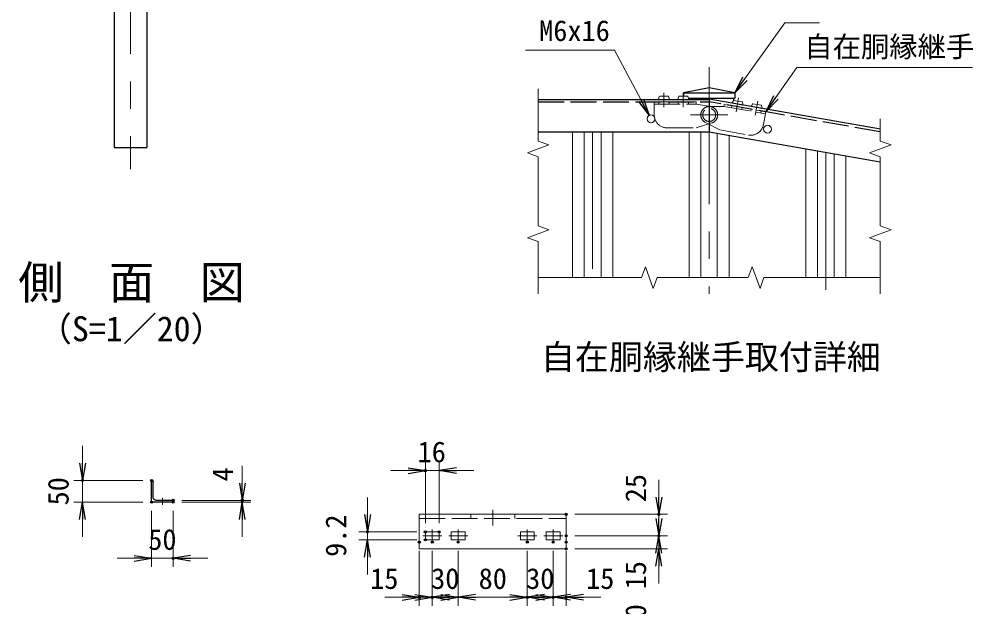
# Model space of a CAD drawing. Units: millimetres, scale not verified, with parts at other scales. Extents: x -4200 to 4200, y -2970 to 2970.
# Drawn here: x -227 to 1982, y -1121 to 240 of the extents above; entities that cross this region are included whole.
import ezdxf
from ezdxf.enums import TextEntityAlignment as Align

# ---------------------------------------------------------------- set-up
doc = ezdxf.new("R2010")
doc.units = ezdxf.units.MM
doc.header["$LTSCALE"] = 10
doc.header["$PDMODE"] = 32
doc.header["$PDSIZE"] = 5
doc.linetypes.add('DASHED', pattern=[7.5, 6, -1.5])
doc.linetypes.add('USER1', pattern=[50.8, 31.75, -6.35, 6.35, -6.35])
for name, color, linetype, lineweight in [('0-0_D-BMK', 2, 'USER1', 13), ('0-2_D-STR1', 1, 'Continuous', 25), ('0-3_D-STR3', 3, 'Continuous', 13), ('0-4_D-STR2', 7, 'DASHED', 13), ('0-5_0', 7, 'Continuous', 25), ('0-6_D-STR-DIM', 7, 'Continuous', 13), ('0-8_D-TTL-TXT', 7, 'Continuous', 25), ('0-9_D-STR-TXT', 7, 'Continuous', 13)]:
    doc.layers.add(name, color=color, linetype=linetype, lineweight=lineweight)
doc.layers.add('0-7_Defpoints', color=8, linetype='Continuous')
doc.styles.add('ＭＳ ゴシック', font='')
doc.styles.get('ＭＳ ゴシック').set_extended_font_data('MS Gothic')

# ---------------------------------------------------------------- blocks, each defined once
blk = doc.blocks.new('_Open')
at = {"layer": '0-5_0'}
blk.add_line((-10, 1.667), (0, 0), dxfattribs=at)
blk.add_lwpolyline([(-10, -1.667), (0, 0), (-10, 0)], dxfattribs=at)
blk = doc.blocks.new('L50x4')
at = {"layer": '0-5_0'}
for p, q in [((-213.1, 216.9), (-213.1, -148.1)), ((-148.1, -213.1), (216.9, -213.1))]:
    blk.add_line(p, q, dxfattribs=at)
blk.add_lwpolyline([(-243.1, 246.9), (-253.1, 246.9), (-253.1, -253.1), (246.9, -253.1), (246.9, -243.1)], dxfattribs=at)
for centre, radius, start, end in [((-243.1, 216.9), 30, 0, 90), ((-148.1, -148.1), 65, 180, 270), ((216.9, -243.1), 30, 0, 90)]:
    blk.add_arc(centre, radius, start, end, dxfattribs=at)

msp = doc.modelspace()

# ---------------------------------------------------------------- linework, layer by layer
at = {"layer": '0-0_D-BMK'}
for p, q in [((31.23, 1493.04), (31.23, -106.96)), ((1371.43, 129.25), (1371.43, -395.75)), ((1266.43, 69.25), (1266.43, 36.25)), ((1311.43, 69.25), (1311.43, 36.25)), ((1439.38, 58.06), (1433.65, 25.56)), ((1483.7, 50.24), (1477.97, 17.75)), ((1328.02, 18.25), (1414.68, 18.25)), ((1101.43, -20.75), (1101.43, -395.75)), ((1641.43, -68.96), (1641.43, -395.75)), ((105.04, -868.46), (105.04, -884.46)), ((870.03, -895.95), (870.03, -932.25)), ((730.03, -942.03), (730.03, -971.23)), ((790.03, -942.03), (790.03, -971.23)), ((950.03, -942.03), (950.03, -971.23)), ((1010.03, -942.03), (1010.03, -971.23)), ((708.03, -956.63), (752.03, -956.63)), ((768.03, -956.63), (812.03, -956.63)), ((972.03, -956.63), (928.03, -956.63)), ((1032.03, -956.63), (988.03, -956.63))]:
    msp.add_line(p, q, dxfattribs=at)
at = {"layer": '0-2_D-STR1'}
for p, q in [((-6.27, 1445.04), (-6.27, -56.96)), ((68.73, 1445.04), (68.73, -56.96)), ((1312.18, 69.25), (1430.68, 69.25)), ((1430.68, 69.25), (1430.68, 57.25)), ((975.44, 54.25), (1371.43, 54.25)), ((1323.23, 57.25), (1430.68, 57.25)), ((1767.67, -15.06), (1371.43, 54.81)), ((1371.43, 54.81), (1371.43, -21.35)), ((1371.43, 54.25), (1371.43, -20.75)), ((1427.68, 57.25), (1427.68, 51.85)), ((975.43, -20.75), (1371.43, -20.75)), ((1767.51, -91.19), (1371.43, -21.35)), ((-6.27, -56.96), (68.73, -56.96))]:
    msp.add_line(p, q, dxfattribs=at)
at = {"layer": '0-2_D-STR1', "linetype": 'DASHED'}
for p, q in [((975.44, 48.25), (1371.43, 48.25)), ((1767.43, -21.11), (1371.43, 48.71))]:
    msp.add_line(p, q, dxfattribs=at)
at = {"layer": '0-2_D-STR1'}
msp.add_lwpolyline([(1430.68, 69.25), (1371.43, 81.25), (1312.18, 69.25), (1312.18, 61.45)], dxfattribs=at)
at = {"layer": '0-3_D-STR3', "linetype": 'DASHED'}
for p, q in [((1243.93, 48.25), (1341.43, 48.25)), ((1243.93, 48.25), (1243.93, 18.25)), ((1254.43, 48.25), (1254.43, 43.45)), ((1278.43, 48.25), (1278.43, 43.45)), ((1299.43, 48.25), (1299.43, 43.45)), ((1323.43, 48.25), (1323.43, 43.45)), ((1341.43, 48.25), (1341.43, 43.45)), ((1243.93, 43.45), (1341.43, 43.45)), ((1341.43, 43.45), (1374.88, 37.45)), ((1405.35, 37.86), (1371.37, 37.75)), ((1406.19, 42.59), (1405.35, 37.86)), ((1405.35, 37.86), (1501.37, 20.93)), ((1406.19, 42.59), (1502.21, 25.66)), ((1423.91, 39.46), (1423.08, 34.73)), ((1447.55, 35.29), (1446.72, 30.57)), ((1468.23, 31.65), (1467.4, 26.92)), ((1491.87, 27.48), (1491.03, 22.75)), ((1502.21, 25.66), (1497, -3.89)), ((1395.77, -16.5), (1362.39, 0.98)), ((1273.93, -11.75), (1341.43, -11.75)), ((1341.43, -11.75), (1377.34, -0.33)), ((1395.77, -16.5), (1462.24, -28.22)), ((700.03, -916.63), (1040.03, -916.63)), ((819.03, -916.63), (819.03, -906.63)), ((921.03, -916.63), (921.03, -906.63))]:
    msp.add_line(p, q, dxfattribs=at)
at = {"layer": '0-3_D-STR3'}
for p, q in [((1278.43, 54.25), (1254.43, 54.25)), ((1276.18, 61.45), (1256.68, 61.45)), ((1323.43, 54.25), (1299.43, 54.25)), ((1321.18, 61.45), (1301.68, 61.45)), ((1448.59, 41.2), (1424.96, 45.37)), ((1447.63, 48.68), (1428.42, 52.07)), ((1491.94, 40.87), (1472.74, 44.26)), ((1492.91, 33.39), (1469.27, 37.56)), ((700.03, -906.63), (1040.03, -906.63)), ((700.03, -906.63), (700.03, -986.63)), ((1040.03, -906.63), (1040.03, -986.63)), ((714.03, -947.43), (714.03, -965.83)), ((714.03, -947.43), (746.03, -947.43)), ((746.03, -947.43), (746.03, -965.83)), ((774.03, -947.43), (806.03, -947.43)), ((774.03, -947.43), (774.03, -965.83)), ((806.03, -947.43), (806.03, -965.83)), ((934.03, -947.43), (934.03, -965.83)), ((966.03, -947.43), (934.03, -947.43)), ((966.03, -947.43), (966.03, -965.83)), ((1026.03, -947.43), (994.03, -947.43)), ((994.03, -947.43), (994.03, -965.83)), ((1026.03, -947.43), (1026.03, -965.83)), ((714.03, -965.83), (746.03, -965.83)), ((774.03, -965.83), (806.03, -965.83)), ((966.03, -965.83), (934.03, -965.83)), ((1026.03, -965.83), (994.03, -965.83)), ((700.03, -986.63), (1040.03, -986.63))]:
    msp.add_line(p, q, dxfattribs=at)
at = {"layer": '0-3_D-STR3', "linetype": 'DASHED'}
msp.add_circle((1371.35, 18.25), 15, dxfattribs=at)
msp.add_circle((1371.35, 18.25), 15, dxfattribs=at)
at = {"layer": '0-3_D-STR3'}
for centre in [(1236.43, 9.25), (1506.43, -14.69)]:
    msp.add_circle(centre, 9, dxfattribs=at)
at = {"layer": '0-3_D-STR3', "linetype": 'DASHED'}
for centre, radius, start, end in [((1371.43, 18.25), 19.5, 90.18177, 242.36255), ((1371.43, 18.25), 19.5, 287.63745, 79.81823), ((1273.93, 18.25), 30, 180, 270), ((1467.45, 1.32), 30, 260, 350)]:
    msp.add_arc(centre, radius, start, end, dxfattribs=at)
at = {"layer": '0-3_D-STR3'}
for centre, major_axis, start_param, end_param in [((1256.68, 54.25), (0, -7.2), 3.1415927, 4.712389), ((1276.18, 54.25), (0, -7.2), 1.5707963, 3.1415927), ((1301.68, 54.25), (0, -7.2), 3.1415927, 4.712389), ((1321.18, 54.25), (0, -7.2), 1.5707963, 3.1415927), ((1427.17, 44.98), (-1.25, -7.09), 3.1415927, 4.712389), ((1446.38, 41.59), (-1.25, -7.09), 1.5707963, 3.1415927), ((1471.49, 37.17), (-1.25, -7.09), 3.1415927, 4.712389), ((1490.69, 33.78), (-1.25, -7.09), 1.5707963, 3.1415927)]:
    msp.add_ellipse(centre, major_axis=major_axis, ratio=0.3125, start_param=start_param, end_param=end_param, dxfattribs=at)
at = {"layer": '0-4_D-STR2', "linetype": 'Continuous'}
for p, q in [((1054.93, -20.75), (1054.93, -358.4)), ((1081.93, -20.75), (1081.93, -358.42)), ((1120.93, -20.75), (1120.93, -358.44)), ((1147.93, -20.75), (1147.93, -358.45)), ((1324.93, -20.75), (1324.93, -358.37)), ((1351.93, -20.75), (1351.93, -358.36)), ((1389.43, -24.52), (1389.43, -358.35)), ((1417.93, -29.55), (1417.93, -358.35)), ((1594.93, -60.76), (1594.93, -358.3)), ((1621.93, -65.52), (1621.93, -358.29)), ((1660.93, -72.4), (1660.93, -358.28)), ((1687.93, -77.16), (1687.93, -358.27))]:
    msp.add_line(p, q, dxfattribs=at)
at = {"layer": '0-6_D-STR-DIM'}
for p, q in [((975.44, 78.43), (975.43, -42.23)), ((1767.43, 9.16), (1767.43, -42.23)), ((975.43, -42.23), (1000.36, -51.31)), ((1767.43, -42.23), (1792.36, -51.31)), ((950.51, -69.45), (1000.36, -51.31)), ((1742.51, -69.45), (1792.36, -51.31)), ((975.43, -78.52), (950.51, -69.45)), ((975.52, -78.55), (975.43, -238.79)), ((1767.43, -78.52), (1742.51, -69.45)), ((1767.43, -78.52), (1767.43, -238.79)), ((975.43, -238.79), (1000.36, -247.87)), ((1767.43, -238.79), (1792.36, -247.87)), ((975.43, -256.94), (950.51, -266.01)), ((975.43, -256.94), (1000.36, -247.87)), ((1767.43, -256.94), (1742.51, -266.01)), ((1767.43, -256.94), (1792.36, -247.87)), ((975.43, -275.08), (950.51, -266.01)), ((975.43, -275.08), (975.43, -395.75)), ((1767.43, -275.08), (1742.51, -266.01)), ((1767.43, -275.08), (1767.43, -395.75)), ((1214.42, -358.48), (1223.49, -333.56)), ((1241.65, -383.4), (1223.49, -333.56)), ((1461.89, -358.41), (1470.96, -333.49)), ((1480.04, -358.41), (1470.96, -333.49)), ((975.43, -358.36), (1214.42, -358.48)), ((1250.71, -358.47), (1241.65, -383.4)), ((1250.74, -358.39), (1371.4, -358.36)), ((1371.4, -358.36), (1461.92, -358.33)), ((1480.04, -358.41), (1489.11, -383.33)), ((1498.18, -358.4), (1489.11, -383.33)), ((1498.21, -358.32), (1767.43, -358.24)), ((-79.96, -788.46), (-79.96, -748.46)), ((290.04, -834.46), (290.04, -794.46)), ((714.03, -927.43), (714.03, -785.51)), ((746.03, -927.43), (746.03, -785.51)), ((674.03, -805.51), (634.03, -805.51)), ((746.03, -805.51), (714.03, -805.51)), ((786.03, -805.51), (826.03, -805.51)), ((60.04, -828.46), (-99.96, -828.46)), ((-79.96, -878.46), (-79.96, -828.46)), ((1254.6, -866.63), (1254.6, -826.63)), ((60.04, -878.46), (-99.96, -878.46)), ((150.04, -874.46), (310.04, -874.46)), ((150.04, -878.46), (310.04, -878.46)), ((290.04, -878.46), (290.04, -874.46)), ((580.03, -907.43), (580.03, -867.43)), ((1254.6, -916.63), (1254.6, -876.63)), ((80.04, -898.46), (80.04, -1028.46)), ((130.04, -898.46), (130.04, -1028.46)), ((-79.96, -918.46), (-79.96, -958.46)), ((290.04, -918.46), (290.04, -958.46)), ((1060.03, -906.63), (1274.6, -906.63)), ((1254.6, -956.63), (1254.6, -906.63)), ((694.03, -947.43), (560.03, -947.43)), ((580.03, -965.83), (580.03, -947.43)), ((694.03, -965.83), (560.03, -965.83)), ((1060.03, -956.63), (1274.6, -956.63)), ((1060.03, -956.63), (1274.6, -956.63)), ((1254.6, -986.63), (1254.6, -956.63)), ((700.03, -991.23), (700.03, -1118.91)), ((730.03, -991.23), (730.03, -1118.91)), ((730.03, -991.23), (730.03, -1118.91)), ((790.03, -991.23), (790.03, -1118.91)), ((790.03, -991.23), (790.03, -1118.91)), ((950.03, -991.23), (950.03, -1118.91)), ((950.03, -991.23), (950.03, -1118.91)), ((1010.03, -991.23), (1010.03, -1118.91)), ((1010.03, -991.23), (1010.03, -1118.91)), ((1040.03, -991.23), (1040.03, -1118.91)), ((1060.03, -986.63), (1274.6, -986.63)), ((40.04, -1008.46), (0.04, -1008.46)), ((80.04, -1008.46), (130.04, -1008.46)), ((170.04, -1008.46), (210.04, -1008.46)), ((580.03, -1005.83), (580.03, -1045.83)), ((1254.6, -996.63), (1254.6, -1036.63)), ((1254.6, -1026.63), (1254.6, -1066.63)), ((660.03, -1098.91), (620.03, -1098.91)), ((690.03, -1098.91), (650.03, -1098.91)), ((730.03, -1098.91), (700.03, -1098.91)), ((750.03, -1098.91), (710.03, -1098.91)), ((790.03, -1098.91), (730.03, -1098.91)), ((770.03, -1098.91), (810.03, -1098.91)), ((790.03, -1098.91), (950.03, -1098.91)), ((830.03, -1098.91), (870.03, -1098.91)), ((910.03, -1098.91), (870.03, -1098.91)), ((970.03, -1098.91), (930.03, -1098.91)), ((950.03, -1098.91), (1010.03, -1098.91)), ((990.03, -1098.91), (1030.03, -1098.91)), ((1010.03, -1098.91), (1040.03, -1098.91)), ((1050.03, -1098.91), (1090.03, -1098.91)), ((1080.03, -1098.91), (1120.03, -1098.91))]:
    msp.add_line(p, q, dxfattribs=at)
at = {"layer": '0-7_Defpoints'}
for p in [(714.03, -805.51), (-79.96, -828.46), (80.04, -828.46), (80.04, -878.46), (80.04, -878.46), (130.04, -874.46), (130.04, -878.46), (130.04, -878.46), (290.04, -874.46), (1040.03, -906.63), (1254.6, -906.63), (580.03, -947.43), (714.03, -947.43), (714.03, -947.43), (746.03, -947.43), (700.03, -971.23), (714.03, -965.83), (730.03, -971.23), (790.03, -971.23), (950.03, -971.23), (1010.03, -971.23), (1040.03, -956.63), (1040.03, -971.23), (1254.6, -956.63), (1040.03, -986.63), (130.04, -1008.46), (700.03, -1098.91), (730.03, -1098.91), (950.03, -1098.91), (1010.03, -1098.91), (1040.03, -1098.91)]:
    msp.add_point(p, dxfattribs=at)
at = {"layer": '0-9_D-STR-TXT'}
for points in [[(1626.96, 231.85), (1546.68, 231.85), (1431.85, 70.88)], [(945.65, 167.9), (1152.33, 167.9), (1231.28, 18.97)], [(1981.4, 127.98), (1574.65, 127.98), (1503.36, 27.29)]]:
    msp.add_lwpolyline(points, dxfattribs=at)

# ---------------------------------------------------------------- block references
at = {"layer": '0-2_D-STR1', "xscale": -0.1, "yscale": 0.1, "rotation": 270}
msp.add_blockref('L50x4', (105.35, -853.15), dxfattribs=at)
at = {"layer": '0-6_D-STR-DIM', "xscale": 4, "yscale": 4}
for p, rotation in [((-79.96, -828.46), 270), ((746.03, -805.51), 180), ((290.04, -874.46), 270), ((-79.96, -878.46), 90), ((290.04, -878.46), 90), ((1254.6, -906.63), 270), ((580.03, -947.43), 270), ((1254.6, -956.63), 270), ((580.03, -965.83), 90), ((1254.6, -956.63), 90), ((1254.6, -986.63), 90), ((130.04, -1008.46), 180), ((730.03, -1098.91), 180), ((790.03, -1098.91), 180), ((950.03, -1098.91), 180), ((1010.03, -1098.91), 180), ((1040.03, -1098.91), 180)]:
    msp.add_blockref('_Open', p, dxfattribs=dict(at, rotation=rotation))
for p in [(714.03, -805.51), (80.04, -1008.46), (700.03, -1098.91), (730.03, -1098.91), (790.03, -1098.91), (950.03, -1098.91), (1010.03, -1098.91)]:
    msp.add_blockref('_Open', p, dxfattribs=at)
at = {"layer": '0-9_D-STR-TXT', "xscale": 4, "yscale": 4}
for p, rotation in [((1430.68, 69.25), 234.49693), ((1232.22, 17.2), 297.9282), ((1502.21, 25.66), 234.70361)]:
    msp.add_blockref('_Open', p, dxfattribs=dict(at, rotation=rotation))

# ---------------------------------------------------------------- texts
at = {"layer": '0-6_D-STR-DIM', "style": 'ＭＳ ゴシック'}
for s, p in [('16', (696.16, -800.5)), ('50', (72.41, -1003.39)), ('15', (586.28, -1093.89)), ('30', (727.41, -1093.89)), ('80', (837.41, -1093.89)), ('30', (947.41, -1093.89)), ('15', (1086.28, -1093.89))]:
    msp.add_text(s, height=48.09, dxfattribs=at).set_placement(p, align=Align.BOTTOM_LEFT)
for s, p in [('4', (283.19, -830.58)), ('25', (1239.58, -878.73)), ('50', (-97.62, -886.08)), ('9.2', (545.29, -1005.23)), ('15', (1239.58, -1080.38)), ('20', (1239.58, -1180.29))]:
    msp.add_text(s, height=48.09, rotation=90, dxfattribs=at).set_placement(p, align=Align.BOTTOM_LEFT)
at = {"layer": '0-8_D-TTL-TXT', "style": 'ＭＳ ゴシック'}
for s, height, p in [('側\u3000面\u3000図', 76.98, (-228.67, -431.1)), ('（S=1／20）', 57.7, (-183.18, -523.08)), ('自在胴縁継手取付詳細', 57.7, (981.6, -588.51))]:
    msp.add_text(s, height=height, dxfattribs=at).set_placement(p, align=Align.BOTTOM_LEFT)
at = {"layer": '0-9_D-STR-TXT', "style": 'ＭＳ ゴシック'}
for s, p in [('M6x16', (977.68, 174.96)), ('自在胴縁継手', (1591.56, 137.86))]:
    msp.add_text(s, height=48.09, dxfattribs=at).set_placement(p, align=Align.BOTTOM_LEFT)

doc.saveas('drawing.dxf')
